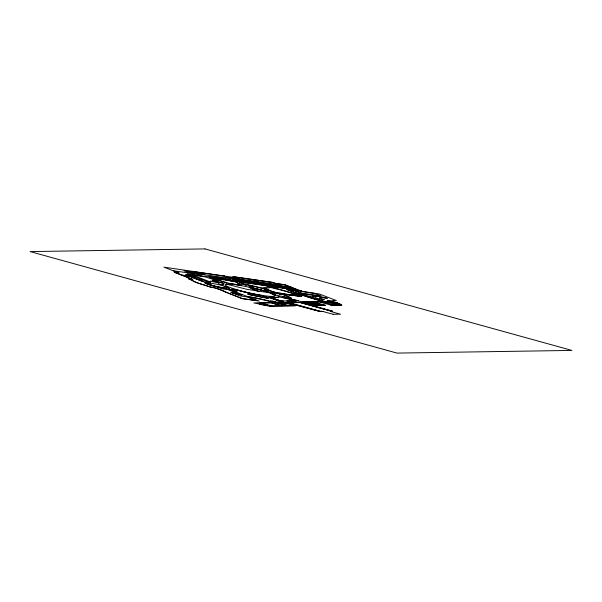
<?xml version="1.0" encoding="UTF-8"?>
<svg xmlns="http://www.w3.org/2000/svg" width="602" height="602" viewBox="0 0 602 602"><rect width="100%" height="100%" fill="white"/><g stroke="black" fill="none" stroke-linecap="round" stroke-linejoin="round"><path stroke-width="0.9" d="M213.432 280.683L215.35 280.938L214.748 281.021M218.33 281.947L222.416 282.774L221.845 282.85M265.294 289.667L266.934 289.6L263.924 288.794L266.272 289.095M286.921 301L281.044 300.985L269.598 297.027A35.435 3.83 12.7 0 0 272.029 297.275L276.754 297.388A37.377 4.033 12.7 0 0 278.892 297.034A45.632 4.929 12.7 0 0 279.08 296.899M294.032 300.895L287.372 301.075M283.7 301.128L281.51 300.977M294.483 300.97L296.026 300.947M290.217 301.316L293.151 301.64L288.418 301.346L291.353 301.67M275.475 301.888L273.443 301.918C280.035 303.385 286.913 302.543 293.43 304.544L287.342 302.859L319.391 311.362L321.709 311.339A10.58 1.144 12.7 0 0 323.056 311.52L333.275 314.342M276.912 302.249L282.436 302.166L270.005 297.749A44.525 4.808 12.7 0 1 265.535 297.064L268.387 298.329L266.43 297.998A41.734 4.507 12.7 0 1 249.928 294.739L247.753 294.25L248.37 292.956A28.994 3.13 12.7 0 1 235.171 289.539L231.702 289.389L236.39 290.728M302.723 301.858L310.143 301.715M310.421 301.737L323.763 301.512A65.656 7.089 12.7 0 1 306.809 296.493L302.686 295.115A65.656 7.089 12.7 0 1 297.222 293.129L288.275 290.029L293.008 290.713L287.711 288.659L237.933 281.465L242.245 284.061L253.367 286.243L252.765 287.019L251.29 286.68L250.989 287.447L252.396 287.771A26.879 2.905 12.7 0 1 263.533 290.661L268.627 291.195L266.972 290.736L269.478 290.819L265.068 289.615L266.678 289.554A38.46 4.154 12.7 0 0 261.516 288.192A38.423 4.146 12.7 0 0 255.03 286.605L254.036 286.371L253.261 287.177L251.508 286.778L251.23 287.478A27.113 2.927 12.7 0 1 263.646 290.668M330.205 301.572L325.328 301.647A73.226 7.909 12.7 0 1 299.375 293.422L301.677 293.4L290.45 289.05L296.786 289.968L295.574 289.502L233.252 280.509L227.142 279.087A57.717 6.231 12.7 0 0 208.254 276.341L203.07 276.22L215.84 280.291A44.578 4.816 12.7 0 0 212.092 280.419L224.14 283.534A28.964 3.13 12.7 0 0 223.5 284.957L219.437 284.159A30.86 3.334 12.7 0 1 218.789 283.053L210.233 281.104L210.738 282.887L210.038 282.805A12.206 1.317 12.7 0 0 207.916 284.227A12.206 1.317 12.7 0 0 224.629 288.185L229.106 289.253M238.723 278.801L232.786 276.581L272.999 282.421L275.43 283.361L285.039 284.761L302.768 291.609L319.399 294.002L336.337 300.548L332.801 300.601A5.305 0.572 12.7 0 1 329.64 300.654L327.232 300.691L337.587 302.776L334.283 302.814L336.902 303.491L330.528 302.031L304.025 302.437L308.999 303.814L307.645 303.829M279.14 302.881L284.513 302.806L295.574 305.816L269.824 306.207L259.214 303.205L271.69 303.002L281.856 305.808L271.976 305.959L261.712 303.167M285.024 302.896L285.649 302.889M331.439 311.144L300.436 302.565L289.329 302.738L320.565 311.309M301.888 302.64L303.122 302.618M309.94 302.497L320.738 305.214L318.202 305.252L313.537 303.957M312.972 302.452L315.042 302.422M264.105 304.604L260.079 303.995L267.461 305.538M290.202 304.1L291.564 304.078L286.522 302.686L288.253 302.655L319.572 311.324M264.541 304.68L267.04 304.642M264.85 304.762L267.348 304.725M269.335 306.004L271.833 305.966M289.178 305.696L287.372 305.726L277.206 302.911L279.012 302.889L289.299 305.696L294.679 305.613M322.68 305.184L320.896 305.206L311.046 302.482L312.829 302.46L322.83 305.184L324.892 305.146M330.769 305.048L333.832 305.003M337.496 304.943L333.99 305.003L323.628 302.181M330.378 311.174L332.68 311.159L301.166 302.475L310.903 304.281L304.815 302.595L309.624 302.437L318.067 305.252L315.448 305.289L305.357 302.497M333.102 314.252L340.574 314.229L330.408 311.407A14.102 1.52 12.7 0 0 330.393 311.204M264.564 290.939L268.364 291.135M241.176 285.055L235.48 281.804A40.567 4.38 12.7 0 0 212.446 278.485L231.033 283.873A25.781 2.784 12.7 0 1 239.175 285.039L240.311 285.235L239.378 284.754M269.192 292.738L246.632 289.269L226.51 284.136M236.007 291.059L237.18 291.135L236.481 290.819M236.594 291.172L235.6 290.992M239.31 280.329L255.594 283.692L251.44 282.082L245.428 281.217M276.551 285.702L282.368 286.544L286.612 288.132M283.038 286.748L288.659 288.042M291.278 288.418L287.605 287.41L291.278 287.937L294.845 289.321L291.225 288.456M243.163 281.894L237.12 281.021L232.966 279.418L249.356 282.789M280.366 287.259L274.482 286.417L270.328 284.806L276.205 285.657L280.713 287.312L288.651 288.426M292.64 288.998L289.765 288.245M204.319 276.762L192.497 275.061L210.376 281.962M233.478 276.762L252.983 279.606L258.476 281.683M253.231 279.637L272.872 282.504M235.57 277.665L163.879 267.13L178.583 272.879L174.136 272.239L192.181 279.223L188.14 278.643L192.098 280.366A26.322 2.844 12.7 0 0 204.379 285.115C211.355 287.658 218.759 288.298 225.449 291.835M285.559 284.964L275.844 283.542L278.749 284.678L238.527 278.816M199.495 273.293L202.746 274.015L196.982 272.924L200.293 273.662M186.199 274.956L195.071 276.89L189.442 275.43M188.862 276.002L192.527 276.702M235.683 293.355L242.072 295.1L232.387 292.881L238.783 294.626M226.668 279.614L226.074 279.516L228.542 280.472A44.714 4.831 12.7 0 1 235.299 281.698L232.282 280.607M288.162 286.793L291.428 287.425L284.844 284.859M229.061 280.028L225.773 279.396A47.588 5.14 12.7 0 0 209.022 277.198L210.708 277.733M227.977 279.772L231.507 280.464M235.736 291.059L234.133 290.721M230.227 280.178L233.207 280.991M234.682 290.849L235.224 290.962M266.212 289.238L268.665 289.901M333.124 301.775L336.759 302.776M335.833 302.844L336.985 303.002A6.487 0.7 12.7 0 1 340.025 304.025L340.642 304.288A7.691 0.828 12.7 0 1 340.408 304.702L341.891 305.109L331.499 305.267L320.505 302.227M335.382 302.866L340.476 304.514M335.811 303.513L340.213 304.612A4.274 0.459 12.7 0 0 340.469 304.537M330.49 302.076L340.694 304.898L337.632 304.943L327.292 302.121M314.733 302.317L325.727 305.357L315.997 305.507L305.447 302.588M308.344 301.745L308.834 301.88L302.934 301.971L283.233 297.463A50.734 5.478 12.7 0 0 283.143 297.283L283.106 297.222A50.734 5.478 12.7 0 0 282.624 296.696L289.148 298.028L288.757 297.749M308.239 301.775L307.757 301.64L322.597 301.414A72.044 7.781 12.7 0 1 314.748 299.194L313.853 298.938A60.651 6.554 12.7 0 1 303.784 295.755L286.311 289.585L291.94 290.427L287.989 288.892L239.43 281.864L241.884 283.188L261.494 288.034L268.981 286.785L274.64 287.876L301.474 295.755C295.048 294.694 303.581 296.651 301.587 296.493L279.734 293.829L280.547 294.107M293.851 300.789L296.568 300.849L278.741 296.778A34.028 3.672 12.7 0 1 269.056 296.899L281.149 301.09M300.473 302.64L331.213 311.144M299.036 302.588L298.095 302.324A13.364 1.445 12.7 0 0 294.875 302.129L296.673 302.625M290.758 300.94L291.391 301.113L286.74 300.902M293.129 302.678L291.33 302.181A17.563 1.896 12.7 0 0 289.863 302.452L290.804 302.716M274.941 301.858L271.841 301.331L273.812 301.873M266.272 289.953L269.29 290.796M234.231 290.706L228.361 289.216L246.97 296.342A25.487 2.754 12.7 0 1 272.51 301.85L273.188 301.843L270.366 301.06L272.503 301.03L277.063 302.332L283 302.242L269.41 297.606A44.096 4.763 12.7 0 1 265.339 296.982L262.397 295.68A27.858 3.01 12.7 0 1 234.9 289.404L230.995 289.223L236.744 290.856M226.758 283.008L209.609 277.326L214.289 277.815L217.187 278.816L216.697 278.764A44.714 4.831 12.7 0 0 211.942 278.312L210.203 277.77M280.306 294.085L279.185 293.678L301.421 296.372L298.329 295.349L300.684 295.582L295.59 293.911L293.625 293.746L299.367 295.868L282.639 293.844A4.876 0.527 12.7 0 0 281.382 293.362L276.393 292.722A35.721 3.86 12.7 0 0 267.973 290.217L266.912 289.923L268.981 289.961L264.594 288.569L270.885 287.53A31.883 3.446 12.7 0 1 277.123 289.163L277.725 289.141A64.595 6.976 12.7 0 1 295.725 294.438L294.664 294.325A36.158 3.905 12.7 0 1 299.089 295.8L282.406 293.746A4.628 0.497 12.7 0 0 281.488 293.422L276.694 292.828A35.781 3.868 12.7 0 0 267.235 289.983M272.826 282.481L278.199 284.558M229.979 278.433L282.496 286.266L295.304 288.84L288.32 286.861L188.366 272.382L183.896 270.78L196.252 272.578L194.062 271.728L224.629 276.183L224.177 276.002M202.889 279.93L197.546 277.853L191.301 276.95L196.643 279.027L203.062 279.998L209.94 282.669A13.086 1.415 12.7 0 0 206.147 282.315C197.93 280.728 190.759 275.272 182.15 275.234L192.753 279.381L188.832 278.809L192.301 280.156A25.826 2.792 12.7 0 0 206.554 285.664L210.023 287.011L215.08 287.741L241.869 298.584L259.259 301.098L248.709 297.012A22.771 2.461 12.7 0 1 271.186 301.873L272.781 302.309L253.878 302.964L260.192 304.191L259.665 304.198A7.992 0.865 12.7 0 0 263.766 305.176L265.249 305.44A8.533 0.918 12.7 0 0 268.447 305.831M196.816 279.095L203.265 281.593M224.847 291.797L242.388 298.584L256.174 300.579L246.459 296.816L239.897 295.868L230.807 292.354L237.391 293.302L227.925 289.637L221.491 288.712L216.141 286.657A13.026 1.407 12.7 0 1 205.651 282.33M258.943 291.473L251.538 288.614L250.462 287.53C258.619 289.735 267.484 290.947 274.715 295.499A25.45 2.747 12.7 0 1 264.03 295.665L258.25 294.709A25.45 2.747 12.7 0 1 225.532 284.257L227.533 284.009A25.45 2.747 12.7 0 1 248.001 286.966L257.874 291.285M234.675 281.262L241.455 285.13L239.092 284.678L240.025 285.16A26.006 2.807 12.7 0 0 230.19 283.753M298.675 300.737L283.384 297.253A15.441 1.671 12.7 0 0 282.963 296.816M270.441 292.835A25.073 2.709 12.7 0 1 275.791 295.221M282.677 294.431A44.774 4.839 12.7 0 1 290.999 298.148M330.694 311.189A14.478 1.565 12.7 0 1 330.761 311.52M323.47 311.625A10.956 1.181 12.7 0 1 321.348 311.332M228.248 287.967L229.279 288.471L228.248 287.967M249.311 286.349L249.1 286.861L250.477 287.177L250.695 286.665L249.311 286.349M248.837 293.061L248.235 294.31A41.26 4.455 12.7 0 0 267.762 298.163L262.118 295.672A32.516 3.514 12.7 0 1 248.837 293.061M205.041 248.912L30.1 251.583L396.959 353.088L571.9 350.417L205.041 248.912M216.494 280.555L215.162 280.577L217.6 280.863L216.494 280.555M287.982 301.354L287.41 301.361L289.231 301.7L287.982 301.354M293.054 301.278L292.399 301.286L294.295 301.625L293.054 301.278M277.063 302.919L271.848 302.994L282.014 305.808L287.229 305.726L277.063 302.919M267.235 291.187L265.873 291.112L268.078 291.443L267.235 291.187M218.481 278.974L214.538 277.846L221.649 278.816L223.974 279.742L218.481 278.974M302.814 294.1L301.835 293.979A44.292 4.786 12.7 0 0 307.599 296.003L313.597 297.079A15.426 1.663 12.7 0 1 319.143 296.372L301.444 293.573L302.814 294.1M225.539 286.394L224.847 286.304L227.955 287.259L225.539 286.394M273.617 292.956L270.245 292.519L274.497 293.272L273.617 292.956M282.722 294.393L270.095 292.76L270.885 293.039A24.825 2.679 12.7 0 1 275.317 295.01L291.368 298.253L290.864 297.937A45.082 4.869 12.7 0 0 283.866 294.814L282.722 294.393M257.626 282.97L251.741 282.127L255.895 283.73L261.78 284.58L257.626 282.97M263.804 283.866L257.957 283.023L262.111 284.626L267.958 285.476L263.804 283.866M269.982 284.754L264.15 283.918L268.304 285.521L274.136 286.364L269.982 284.754M288.825 288.102L287.064 287.809L290.247 288.651L288.825 288.102M299.977 290.578L292.437 289.502L301.85 291.308L299.977 290.578M298.013 290.653L292.82 289.901L300.714 292.956L321.182 295.913L314.816 293.445L298.013 290.653M203.882 273.933L202.039 273.662L204.898 274.331L203.882 273.933M226.999 277.341L225.727 277.153L227.902 277.695L226.999 277.341M228.956 277.627L227.789 277.454L229.859 277.981L228.956 277.627M231.025 277.928L229.746 277.74L231.928 278.282L231.025 277.928M233.177 278.244L231.808 278.041L234.08 278.598L233.177 278.244M239.129 279.11L234.441 278.425L240.032 279.463L239.129 279.11M198.231 274.384L173.444 270.765L179.23 273.022L174.836 272.382L181.939 275.152L189.231 276.22L185.649 274.821L191.97 275.739L187.162 273.865L202.716 276.122L198.231 274.384M224.335 279.23L222.063 278.877L227.669 280.329L224.335 279.23M223.011 278.515L221.039 278.192L223.47 278.711L223.011 278.515M223.974 278.929L221.995 278.613L224.478 279.147L223.974 278.929M324.192 299.728L318.804 298.855A14.012 1.513 12.7 0 1 314.756 296.282A14.012 1.513 12.7 0 1 326.999 297.96L327.322 298.637A8.488 0.918 12.7 0 0 319.572 297.666A8.488 0.918 12.7 0 0 324.192 299.728M246.203 285.017L243.118 284.362L246.203 285.017M211.46 285.062A9.948 1.076 12.7 0 0 226.962 287.779A9.948 1.076 12.7 0 0 213.575 283.64A9.948 1.076 12.7 0 0 211.46 285.062"/></g></svg>
